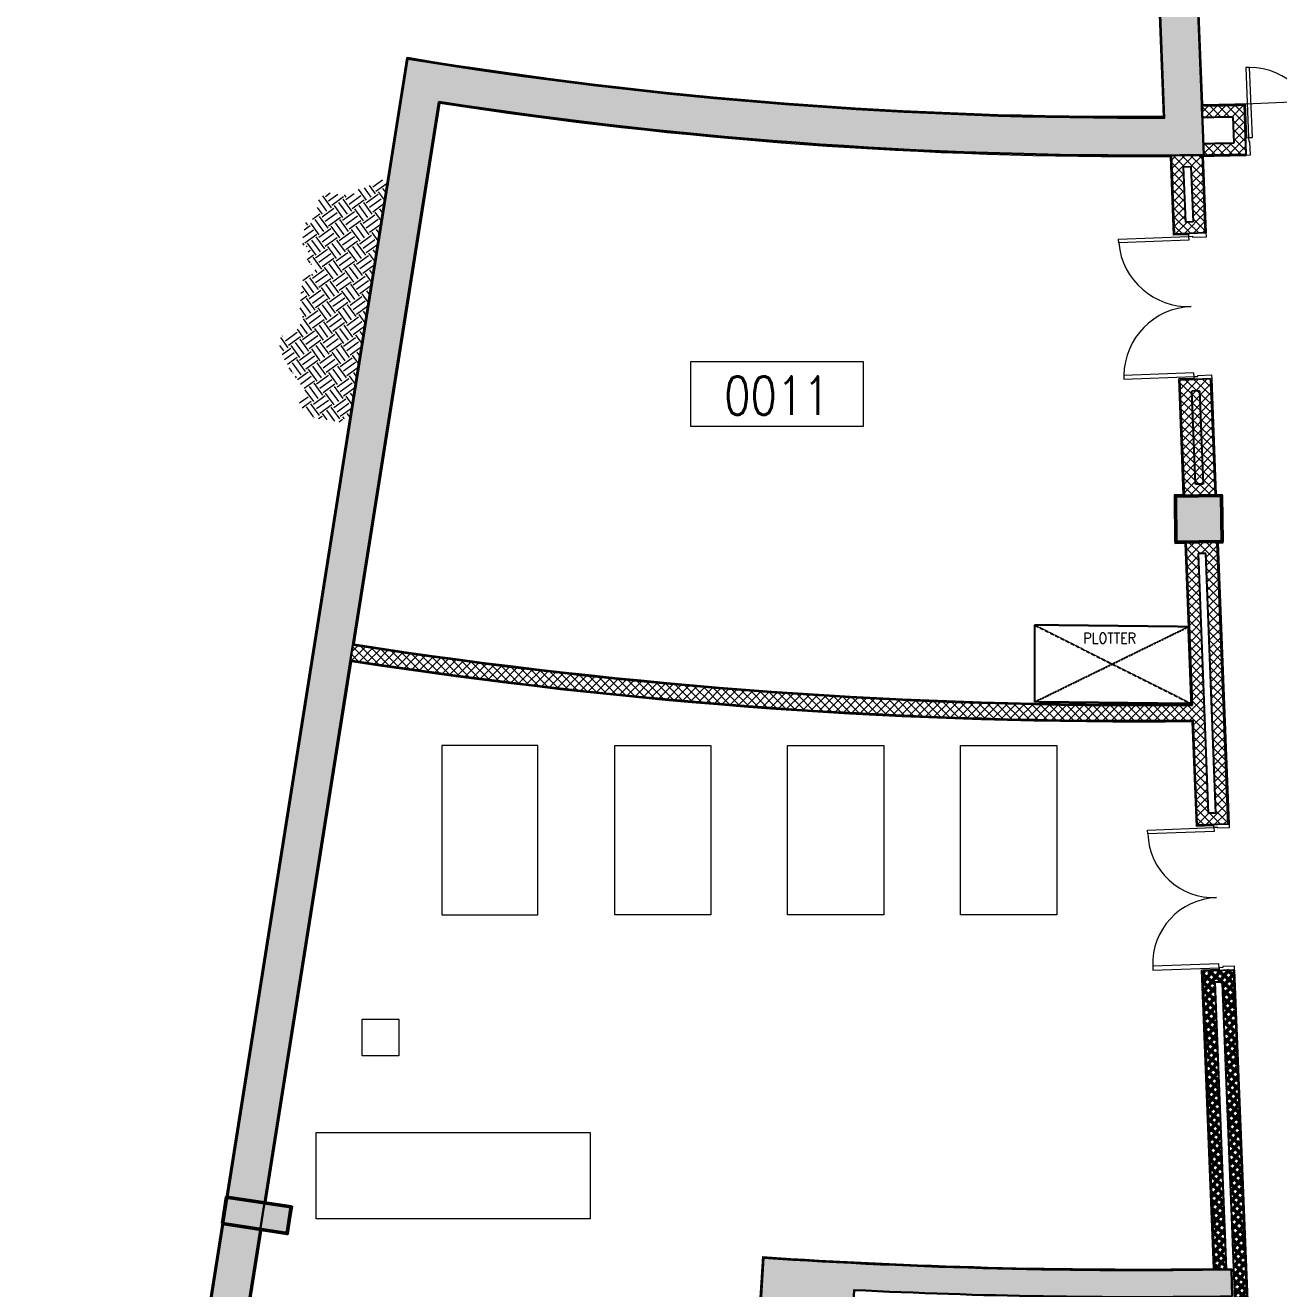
# Model space of a CAD drawing. Header units: inches. Extents: x 228171 to 360635, y 96017 to 200731.
# Drawn here: x 231240 to 247543, y 112272 to 128706 of the extents above; entities that cross this region are included whole.
import ezdxf
from ezdxf.enums import TextEntityAlignment as Align

# ---------------------------------------------------------------- set-up
doc = ezdxf.new("R2010")
doc.units = ezdxf.units.IN
doc.header["$MEASUREMENT"] = 0
doc.linetypes.add('HIDDEN', pattern=[0.375, 0.25, -0.125])
for name, color, linetype, lineweight in [('COLUMN - Lower Floor$0$A-G250-M-Walls-Concrete', 251, 'Continuous', 30), ('COLUMN - Lower Floor$0$A-G26-M-Columns-Concrete', 251, 'Continuous', 50), ('COLUMN - Lower Floor$0$A-G262-H-Columns', 251, 'Continuous', 9), ('Lower Floor$0$A-G250-M-Walls-Blockwork', 251, 'Continuous', 25), ('Lower Floor$0$A-G251-H-External-Walls', 251, 'Continuous', 5), ('Lower Floor$0$A-G252-H-Internal-Walls', 251, 'Continuous', 9), ('Lower Floor$0$A-G312-M-Wall-Finish-Plaster', 7, 'Continuous', 15), ('Lower Floor$0$A-G322-M-Door', 251, 'Continuous', 15), ('Lower Floor$0$A-G331-M-Floor-Finish-Screed', 251, 'Continuous', 5), ('Lower Floor$0$A-G52-M-Plinth', 251, 'Continuous', 9), ('Lower Floor$0$Z-Z001-S-Room-Name-Identification-250', 7, 'Continuous', 25)]:
    doc.layers.add(name, color=color, linetype=linetype, lineweight=lineweight)
doc.layers.add('Z-Z020-A-Xref', color=7, linetype='Continuous')
doc.styles.add('Annotation-RomanS', font='romans.shx', dxfattribs={"width": 0.8})
doc.styles.add('Lower Floor$0$Tag-RomanS', font='romans.shx', dxfattribs={"width": 0.8})
pattern_1 = [(45, (189220.6348981593, 257263.1440931406), (-56.1266007566822, 56.12660075668221), []), (135, (189220.6348981593, 257263.1440931406), (-56.12660075668221, -56.1266007566822), [])]
pattern_2 = [(231.382180837627, (248041.0514946274, 109588.3198616021), (62.01778348950411, -49.53973310433748), []), (321.382180837627, (248041.0514946274, 109588.3198616021), (49.53973310433748, 62.01778348950411), [])]

# ---------------------------------------------------------------- blocks, each defined once
blk = doc.blocks.new('COLUMN - Lower Floor')
at = {"layer": 'COLUMN - Lower Floor$0$A-G262-H-Columns'}
h = blk.add_hatch(color=256, dxfattribs=at)
edge = h.paths.add_edge_path()
edge.add_line((56967.98110723976, -120617.8151328499), (57346.19725481799, -130244.0203360295))
edge.add_arc((56510.4083697551, -70350.12806076411), 59899.72349636925, 261.2517205213753, 270.79948164828824, ccw=False)
edge.add_line((47400.03738402651, -129552.982852099), (42604.29626235383, -159832.124915731))
edge.add_line((42604.29626235383, -159832.124915731), (77234.85860964074, -159832.1252536912))
edge.add_line((77234.85860964074, -159832.1252536912), (77234.85860964075, -160332.1252538372))
edge.add_line((77234.85860964075, -160332.1252538372), (42018.87155367673, -160332.1249100178))
edge.add_line((42018.87155367673, -160332.1249100178), (46984.41107809922, -128980.917063726))
edge.add_arc((56404.31440017216, -71677.7807369077), 58072.23098424174, 260.6647974007526, 270.4163825827887)
edge.add_line((56826.33593288078, -129748.478247038), (56483.3929813376, -121019.9972705292))
edge.add_arc((56401.50253278647, -71725.68532677004), 49294.37996419273, 260.7158556695141, 270.0951828432764, ccw=False)
edge.add_line((48448.8047830147, -120374.3286229091), (48511.37888362606, -119979.2515370524))
edge.add_arc((56500.00000003209, -70499.999999592), 50120.00000048651, 260.8285151572122, 261.7666080395509)
edge.add_line((49322.52777513109, -120103.4100891165), (49330.10275330433, -120053.9854449634))
edge.add_arc((56499.99999995658, -70500.00000008364), 50069.99999998911, 261.7670875173932, 269.6385278529516)
edge.add_line((56184.11651787896, -120569.0035614155), (56184.22049524322, -120619.0052107152))
edge.add_line((56184.22049524322, -120619.0052107152), (56967.98110723976, -120617.8151328499))
for points in [[(57585.58231157564, -135273.5511051441), (57578.3061705756, -134673.5952252894), (56978.35029072096, -134680.8713662895), (56985.626431721, -135280.8272461441)], [(44582.86657910804, -144143.6844467423), (45423.16701183394, -144273.8861044591), (45476.7587945275, -143928.01340992), (44637.61890723991, -143797.9915747215)]]:
    blk.add_hatch(color=256, dxfattribs=at).paths.add_polyline_path(points)
h = blk.add_hatch(color=256, dxfattribs=at)
edge = h.paths.add_edge_path()
edge.add_line((57715.80495206668, -145090.0919581625), (57710.10077333701, -144740.1384436138))
edge.add_arc((56499.99999997111, -70500.00000005824), 74249.99999999996, 266.23328403576653, 270.9338281049529, ccw=False)
edge.add_line((51622.20190777932, -144589.6051128661), (51584.42771379938, -145163.362997578))
edge.add_arc((56499.99999997333, -70500.00000005809), 74825.00000000023, 266.2332840357648, 267.1561690749017)
edge.add_line((52787.64471478582, -145232.851164968), (52798.80782790532, -145008.1282580237))
edge.add_arc((56499.99999997071, -70500.0000000584), 74599.99999999978, 267.1561690749037, 270.9338281049532)
at = {"layer": 'COLUMN - Lower Floor$0$A-G250-M-Walls-Concrete'}
for points in [[(56967.98110723976, -120617.8151328499), (57346.19725481799, -130244.0203360295), (57346.19725481799, -130244.0203360295), (57346.19725481799, -130244.0203360295, -0.04168408473260529), (47400.03738402651, -129552.982852099), (42604.29626235383, -159832.124915731), (77234.85860964074, -159832.1252536912), (77234.85860964075, -160332.1252538372), (42018.87155367673, -160332.1249100178), (46984.41107809922, -128980.917063726, 0.04257501351190748), (56826.33593288078, -129748.478247038), (56483.3929813376, -121019.9972705292, -0.04094789839926046), (48448.8047830147, -120374.3286229091), (48448.8047830147, -120374.3286229091), (48511.37888362606, -119979.2515370524, 0.004093225231324766), (49322.52777513109, -120103.4100891165), (49330.10275330433, -120053.9854449634, 0.03435914902387761), (56184.11651787896, -120569.0035614155), (56184.22049524322, -120619.0052107152), (56967.98110723976, -120617.8151328499)], [(57715.80495206668, -145090.0919581625), (57710.10077333701, -144740.1384436138, -0.02051286905438926), (51622.20190777932, -144589.6051128661), (51584.42771379938, -145163.362997578, 0.004026867403477735), (52787.64471478582, -145232.851164968), (52798.80782790532, -145008.1282580237, 0.01648463997672761)]]:
    blk.add_lwpolyline(points, format="xyb", close=True, dxfattribs=at)
at = {"layer": 'COLUMN - Lower Floor$0$A-G26-M-Columns-Concrete'}
blk.add_lwpolyline([(57585.58231157564, -135273.5511051441), (57578.3061705756, -134673.5952252894), (56978.35029072096, -134680.8713662895), (56985.626431721, -135280.8272461441)], close=True, dxfattribs=at)
at = {"layer": 'COLUMN - Lower Floor$0$A-G26-M-Columns-Concrete', "elevation": -8.729717307880216e-09}
blk.add_lwpolyline([(44582.86657910804, -144143.6844467423), (45423.16701183394, -144273.8861044591), (45476.7587945275, -143928.01340992), (44637.61890723991, -143797.9915747215)], close=True, dxfattribs=at)
blk = doc.blocks.new('Lower Floor$0$Door14-Stairs')
at = {"layer": 'Lower Floor$0$A-G322-M-Door'}
for points in [[(88.06662930107268, 99.9985590428696), (88.06662930107268, 961.932135237701), (38.06662930107268, 961.932135237701), (37.97619043253508, 100.0045221338951), (88.06662930107268, 99.9985590428696)], [(1811.933781649481, 99.9985590428696), (1811.933781649481, 961.932135237701), (1861.933781649481, 961.932135237701), (1862.024220518018, 100.0045221338951), (1811.933781649481, 99.9985590428696)]]:
    blk.add_lwpolyline(points, dxfattribs=at)
for points in [[(49.98214267203002, 50.0059510460851), (37.98214275708597, 50.00452248813235), (37.97619043253508, 100.0045221338951), (-0.02380929819628363, 99.99999836723146), (-1.455191522836685e-11, -100), (49.99999964565359, -99.9940476755146)], [(1850.018268278523, 50.0059510460851), (1862.018268193468, 50.00452248813235), (1862.024220518018, 100.0045221338951), (1900.02422024875, 99.99999836723146), (1900.000410950568, -100), (1850.0004113049, -99.9940476755146)]]:
    blk.add_lwpolyline(points, close=True, dxfattribs=at)
for centre, start, end in [((88.06662930107268, 99.9985590428696), 0.0003963877606477704, 90), ((1811.933781649481, 99.9985590428696), 90, 179.9996036122394)]:
    blk.add_arc(centre, 861.9335761948313, start, end, dxfattribs=at)
blk = doc.blocks.new('Lower Floor$0$tag-roomname')
at = {"linetype": 'Continuous', "lineweight": 15}
blk.add_lwpolyline([(-4.480379180775458, 3.381071274340343), (4.480379180775799, 3.381071274340343), (4.480379180775799, -4.547473508864641e-13), (-4.480379180775458, -4.547473508864641e-13)], close=True, dxfattribs=at)
at = {"lineweight": 25, "ltscale": 0.01, "style": 'Lower Floor$0$Tag-RomanS', "width": 0.8}
blk.add_attdef('ROOM_NO_2', text='', height=2, dxfattribs=at).set_placement((-6.622258297284134e-12, 1.611682818592612), align=Align.MIDDLE_CENTER)
at = {"linetype": 'ByBlock', "lineweight": 35, "ltscale": 0.01, "style": 'Lower Floor$0$Tag-RomanS', "width": 0.8, "flags": 1}
for tag, p in [('ROOM_NAME_1', (-5.911715561524034e-12, -2.2875250534305)), ('ROOM_NAME_2', (-5.911715561524034e-12, -5.744039249906791))]:
    blk.add_attdef(tag, text='', height=2.499999, dxfattribs=at).set_placement(p, align=Align.MIDDLE_CENTER)
blk = doc.blocks.new('Lower Floor$0$d1900-230')
at = {"layer": 'Lower Floor$0$A-G322-M-Door'}
for points in [[(88, 230), (88.15891925520555, 1141.91894414062), (38.15891925520555, 1141.91894414062), (38, 230)], [(1811.999999999993, 230), (1811.841080744787, 1141.91894414062), (1861.841080744787, 1141.91894414062), (1861.999999999993, 230)]]:
    blk.add_lwpolyline(points, close=True, dxfattribs=at)
for points in [[(50, 180), (50, 0), (0, 0), (0, 230), (38, 230), (38, 180), (50, 180)], [(1850, 180), (1850, 0), (1900, 0), (1900, 230), (1862, 230), (1862, 180), (1850, 180)]]:
    blk.add_lwpolyline(points, dxfattribs=at)
for centre, start, end in [((37.67207797850278, 230.9884894573916), 359.9379211680512, 86.82771995228006), ((1862.32792202149, 230.9884894573916), 93.17228004771994, 180.0620788319488)]:
    blk.add_arc(centre, 912.3284575258356, start, end, dxfattribs=at)

msp = doc.modelspace()

# ---------------------------------------------------------------- hatches: boundary and pattern name
at = {"layer": 'Lower Floor$0$A-G251-H-External-Walls'}
h = msp.add_hatch(dxfattribs=at)
h.set_pattern_fill('EARTH', color=256, scale=30, angle=396.0000071024297, style=0)
h.set_pattern_definition([(126.0000071024296, (279350.7908318753, 186886.0944483537), (42.14461388188363, 266.090833214425), [190.4999999999999, -190.4999999999999]), (126.0000071024296, (279408.5849782059, 186928.0843644786), (42.14461388188363, 266.090833214425), [190.4999999999999, -190.4999999999999]), (126.0000071024296, (279466.3791245365, 186970.0742806035), (42.14461388188363, 266.090833214425), [190.4999999999999, -190.4999999999999]), (36.00000710242967, (279471.6472012717, 187003.3356347553), (266.0908332144249, -42.14461388188361), [190.4999999999999, -190.4999999999999]), (36.00000710242967, (279429.6572851468, 187061.1297810859), (266.0908332144249, -42.14461388188361), [190.4999999999999, -190.4999999999999]), (36.00000710242967, (279387.667369022, 187118.9239274163), (266.0908332144249, -42.14461388188361), [190.4999999999999, -190.4999999999999])])
h.paths.add_polyline_path([(234925.9360196094, 125798.5223247927), (234916.27637216, 125800.0522614203), (234917.8048940212, 125809.702976379), (234908.1417668712, 125811.2334641365), (234900.0109043676, 125822.4157767752), (234891.8765621634, 125833.5986405438), (234882.2169147141, 125835.1285771714), (234874.0823094252, 125846.3097798876), (234854.7595348258, 125849.3702042727), (234856.2883197716, 125859.0225802838), (234846.6286723222, 125860.5525169114), (234849.6859791292, 125879.8556078812), (234841.5516369249, 125891.0384716499), (234881.2979408384, 126141.9869595196), (234948.9293917865, 126131.2751986068), (234960.1178241817, 126139.3976379904), (234963.1751309886, 126158.7007289602), (234972.8382581386, 126157.1702412027), (234978.9531348371, 126195.7780841948), (234990.1415672323, 126203.9005235784), (235001.3332162435, 126212.0207507795), (235010.9928636928, 126210.490814152), (235022.1847757886, 126218.6127024056), (235033.3732081838, 126226.7351417892), (235034.9017300449, 126236.3858567477), (235046.0936421407, 126244.5077450015), (235055.7532895901, 126242.9778083739), (235063.3966881497, 126291.2363663245), (235053.7370407004, 126292.766302952), (235055.2658256461, 126302.4186789632), (235045.6026984961, 126303.9491667207), (235047.1314834419, 126313.6015427318), (235037.4718359926, 126315.1314793594), (235063.4598646478, 126479.2135662865), (235073.1195120972, 126477.6836296589), (235074.6480339583, 126487.3343446176), (235093.9708085577, 126484.2739202326), (235095.4995935035, 126493.9262962437), (235114.8223681029, 126490.8658718586), (235117.8796749098, 126510.1689628284), (235137.2024495091, 126507.1085384433), (235138.731234455, 126516.7609144545), (235158.0540090544, 126513.7004900694), (235169.2459211501, 126521.8223783229), (235190.0972176107, 126528.4126688966), (235392.9880907539, 126496.2779372883), (235394.5168756997, 126505.9303132994), (235442.8220723483, 126498.2795279016), (235454.0139844437, 126506.4014161552), (235473.336759043, 126503.3409917702), (235484.5251914386, 126511.4634311537), (235495.7168404493, 126519.5836583549), (235524.6992624986, 126514.9932973422), (235535.8911745939, 126523.1151855959), (235564.8735966431, 126518.5248245832), (235574.0457801485, 126576.4357585449), (235622.3544564973, 126568.7844220171), (235623.8832414431, 126578.4367980283), (235635.0714107536, 126586.5575763594), (235655.926449999, 126593.1489768556), (235678.3067944899, 126609.3933044927), (235697.6295690893, 126606.3328801077), (235720.0096504956, 126622.5755466924), (235752.0493793517, 126637.2882766495), (235782.5640660465, 126642.3497405181), (235814.6037949026, 126657.0624704752), (235827.3244919437, 126674.83673474), (235848.1757884042, 126681.4270253136), (235859.3642207998, 126689.5494646972), (235860.8930057456, 126699.2018407083), (235952.4721169554, 126687.5371632673), (235461.319388282, 123586.5183907493), (235408.8246327252, 123594.8327365577), (235407.2958477794, 123585.1803605466), (235387.97307318, 123588.2407849316), (235376.7849038691, 123580.1200066006), (235375.2561189233, 123570.4676305894), (235365.5929917737, 123571.9981183469), (235362.5354218821, 123552.6933663246), (235352.8757744323, 123554.2233029522), (235351.3472525712, 123544.5725879935), (234993.8741826324, 123601.1907146827), (234995.4027044936, 123610.8414296413), (234985.739577344, 123612.3719173988), (234977.6087148399, 123623.5542300375), (234967.9455876904, 123625.084717795), (234959.8147251864, 123636.2670304338), (234951.6803829827, 123647.4498942024), (234932.3576083833, 123650.5103185874), (234924.2264827946, 123661.6909701738), (234925.7552677404, 123671.3433461849), (234906.432493141, 123674.4037705699), (234907.9612780868, 123684.0561465811), (234888.6385034874, 123687.1165709662), (234890.1670253485, 123696.7672859249), (234870.8442507492, 123699.82771031), (234862.7099085454, 123711.0105740786), (234853.0502610956, 123712.5405107062), (234844.9159188918, 123723.7233744748), (234836.7847933032, 123734.9040260611), (234827.1216661536, 123736.4345138186), (234818.9908036496, 123747.6168264573), (234809.3276765, 123749.1473142148), (234810.8564614458, 123758.7996902259), (234801.196813996, 123760.3296268535), (234810.3689975014, 123818.2405608153), (234820.0286449513, 123816.7106241876), (234821.557429897, 123826.3630001987), (234831.2205570466, 123824.8325124413), (234842.4087263576, 123832.9532907724), (234853.6006384529, 123841.075179026), (234863.2602859027, 123839.5452423984), (234864.7890708485, 123849.1976184096), (234875.9807198592, 123857.3178456108), (234887.1691522548, 123865.4402849943), (234894.8128138992, 123913.7005039975), (234885.1531664493, 123915.2304406251), (234888.2104732563, 123934.533531595), (234880.0761310525, 123945.7163953636), (234871.9450054638, 123956.8970469499), (234873.4737904097, 123966.549422961), (234863.8106632601, 123968.0799107185), (234866.867970067, 123987.3830016884), (234858.737107563, 123998.5653143271), (234849.0739804134, 124000.0958020845), (234850.6027653592, 124009.7481780957), (234844.0004247164, 124030.5812056931), (234824.677650117, 124033.6416300782), (234816.5433079132, 124044.8244938468), (234818.0718297744, 124054.4752088055), (234801.8066250666, 124076.8403852129), (234792.1434979165, 124078.3708729704), (234793.6722828624, 124088.0232489815), (234785.5411572741, 124099.2039005678), (234766.2183826748, 124102.2643249528), (234767.7471676206, 124111.916700964), (234759.6128254163, 124123.0995647327), (234751.4816998281, 124134.2802163187), (234753.0104847739, 124143.9325923298), (234744.8761425697, 124155.1154560987), (234736.7450169814, 124166.2961076847), (234728.6106747773, 124177.4789714534), (234718.9510273279, 124179.0089080809), (234720.4798122737, 124188.6612840921), (234712.3452069848, 124199.8424868083), (234702.6855595354, 124201.3724234359), (234694.5512173312, 124212.5552872045), (234696.080002277, 124222.2076632156), (234686.4203548277, 124223.7375998432), (234678.2860126234, 124234.9204636119), (234671.683671981, 124255.7534912092), (234673.2124569268, 124265.4058672205), (234665.0778516379, 124276.5870699366), (234656.9469891344, 124287.7693825753), (234647.2838619844, 124289.2998703329), (234650.3411687913, 124308.6029613027), (234642.2103062877, 124319.7852739413), (234624.4163166341, 124332.4980743376), (234625.9448384953, 124342.1487892963), (234617.8104962911, 124353.331653065), (234609.6796337875, 124364.5139657036), (234601.5452915833, 124375.6968294723), (234593.4141659951, 124386.8774810586), (234594.9429509408, 124396.5298570697), (234586.8086087366, 124407.7127208384), (234578.6774831484, 124418.8933724246), (234580.2062680942, 124428.5457484357), (234572.07192589, 124439.7286122044), (234563.9408003018, 124450.9092637906), (234566.9983701934, 124470.2140158129), (234558.8637649045, 124481.3952185291), (234552.2616873467, 124502.2299071789), (234555.3189941536, 124521.5329981486), (234545.6558670036, 124523.0634859061), (234567.0578039061, 124658.1901058522), (234576.7209310562, 124656.6596180947), (234578.2497160019, 124666.3119941058), (234587.9093634513, 124664.7820574783), (234608.7606599118, 124671.3723480519), (234610.2894448576, 124681.024724063), (234629.612219457, 124677.9642996779), (234631.1410044028, 124687.6166756891), (234640.8041315528, 124686.0861879316), (234642.3326534139, 124695.7369028902), (234651.9923008633, 124694.2069662627), (234663.1842129591, 124702.3288545162), (234664.7129979049, 124711.9812305274), (234684.0357725043, 124708.9208061423), (234685.5642943654, 124718.571521101), (234714.5467164141, 124713.9811600884), (234716.0755013599, 124723.6335360995), (234754.7210505587, 124717.5126873293), (234757.7786204503, 124736.8174393516), (234767.4417476003, 124735.2869515941), (234768.9702694614, 124744.9376665528), (234778.6299169108, 124743.4077299252), (234781.6874868024, 124762.7124819475), (234791.3506139524, 124761.1819941899), (234795.9367057051, 124790.1374611709), (234805.5963531545, 124788.6075245433), (234807.1248750156, 124798.2582395021), (234818.3167871114, 124806.3801277556), (234819.8455720572, 124816.0325037668), (234831.0337413677, 124824.1532820977), (234840.6968685177, 124822.6227943402), (234851.397836969, 124890.1861043132), (234844.7922797106, 124911.021344093), (234846.3208015717, 124920.6720590517), (234839.7187240139, 124941.5067477015), (234833.1129036708, 124962.3403264289), (234834.6416886166, 124971.9927024401), (234826.5105630284, 124983.1733540263), (234818.3762208242, 124994.3562177949), (234808.7165733748, 124995.8861544224), (234827.0609403858, 125111.7080223463), (234818.9265981815, 125122.890886115), (234825.0414748801, 125161.4987291071), (234816.9106123765, 125172.6810417458), (234858.1854381511, 125433.2802445742), (234877.5082127505, 125430.2198201891), (234888.6966451456, 125438.3422595727), (234890.2254300914, 125447.9946355839), (234909.5482046908, 125444.9342111988), (234920.7398537019, 125453.0544383999), (234931.928286097, 125461.1768777835), (234952.7798456422, 125467.7688294096), (234962.4429727923, 125466.2383416521), (234973.6311421028, 125474.3591199832), (234983.2942692528, 125472.8286322257), (234984.8230541986, 125482.4810082368), (234996.0114865937, 125490.6034476204), (235005.6746137437, 125489.0729598628), (235013.3180123034, 125537.3315178133), (235003.6548851534, 125538.8620055709), (235006.712455045, 125558.1667575934), (234997.0528075956, 125559.696694221), (234988.9182023067, 125570.8778969369), (234990.4469872525, 125580.5302729481), (234971.1242126531, 125583.5906973332), (234972.6529975989, 125593.2430733443), (234953.3302229995, 125596.3034977294), (234954.8587448607, 125605.9542126881), (234946.7278823571, 125617.1365253268), (234917.7419806078, 125621.7274374694), (234919.2707655535, 125631.3798134805), (234909.6111181042, 125632.9097501081), (234911.1396399653, 125642.5604650668), (234903.0052977611, 125653.7433288355)])
at = {"layer": 'Lower Floor$0$A-G252-H-Internal-Walls'}
h = msp.add_hatch(dxfattribs=at)
h.set_pattern_fill('ANSI37', color=256, scale=25, style=0)
h.set_pattern_definition(pattern_1)
h.paths.add_polyline_path([(247095.9033542444, 127670.5529286815, -0.002343574444308738), (246541.9151709335, 127660.2421795845), (246547.8459274449, 127510.3103418812, 0.001704472025537611), (246951.7916180123, 127517.3382351671), (246965.1840712713, 127175.5432077073, -0.001695843133381934), (246560.964654183, 127168.4609754831), (246566.8555073066, 127018.5293521179, 0.002319234098917321), (247121.0424919091, 127028.9653059965)])
h = msp.add_hatch(dxfattribs=at)
h.set_pattern_fill('ANSI37', color=256, scale=25, style=0)
h.set_pattern_definition(pattern_1)
h.paths.add_polyline_path([(246546.2975131351, 127018.7814173847), (246146.1452934909, 127014.6926746047), (246184.9968654348, 125990.3320004305), (246584.717982552, 126005.787193864)])
h.paths.add_polyline_path([(246301.8840797354, 126866.2273664639), (246401.9361345408, 126867.2699578471), (246429.1448813184, 126149.884050457), (246329.1998498391, 126146.0196817057)], flags=16)
h = msp.add_hatch(dxfattribs=at)
h.set_pattern_fill('ANSI37', color=256, scale=25, style=0)
h.set_pattern_definition([(317.200090900497, (246239.6938139177, 124176.4055751367), (53.93056112747956, 58.23989355652351), []), (47.200090900497, (246239.6938139177, 124176.4055751367), (-58.23989355652351, 53.93056112747956), [])])
h.paths.add_polyline_path([(246716.0239518773, 122588.5828126176), (246657.6596559715, 124107.18761408), (246257.9548332994, 124091.8248005357), (246315.9046792941, 122583.7302487176)])
h = msp.add_hatch(dxfattribs=at)
h.set_pattern_fill('ANSI37', color=256, scale=25, style=0)
h.set_pattern_definition(pattern_1)
h.paths.add_polyline_path([(246739.4267958406, 121988.7829676513), (246340.2960413405, 121983.9423922944), (246422.5893804623, 119864.8140204676, -0.04098176537358551), (235501.8451668195, 120646.159179353), (235470.5580805261, 120448.6201323947, 0.0410023416502393), (246429.4538214987, 119664.8752078777), (246483.0477225001, 118300.6181611445), (246882.7671160549, 118315.6086047752)])
h.paths.add_polyline_path([(246726.9840127264, 118459.8718070621), (246627.042413583, 118456.1237554728), (246495.2369680998, 121835.8104530063), (246595.2703121727, 121837.023636743)], flags=16)
at = {"layer": 'Lower Floor$0$A-G252-H-Internal-Walls', "lineweight": 50}
h = msp.add_hatch(dxfattribs=at)
h.set_pattern_fill('ANSI37', color=256, scale=25, style=0)
h.set_pattern_definition(pattern_2)
h.paths.add_polyline_path([(246711.1807317591, 112519.942945201), (246861.3523183829, 112521.9071437485), (246711.2598277304, 116257.6721038282), (246739.4104664124, 116258.7345327927), (246733.5214870445, 116408.6190665109), (246555.4823199084, 116401.8997174363)])
h = msp.add_hatch(dxfattribs=at)
h.set_pattern_fill('ANSI37', color=256, scale=25, style=0)
h.set_pattern_definition(pattern_2)
h.paths.add_polyline_path([(246970.4176567474, 112273.6277632238, 0.0005029752932093478), (247120.2805588742, 112276.2929579702), (246954.1989028073, 116416.9476192291), (246733.5214870445, 116408.6190665109), (246739.4104664124, 116258.7345327927), (246810.1899337691, 116261.4058098838)])
h.paths.add_polyline_path([(247018.9681054604, 111065.2949607931), (247168.8536878402, 111065.2949607931), (247120.2805588742, 112276.2929579702, -0.0005029752932093447), (246970.4176567474, 112273.6277632238)])

# ---------------------------------------------------------------- linework, layer by layer
at = {"layer": 'Lower Floor$0$A-G250-M-Walls-Blockwork'}
for p, q in [((246547.8459274449, 127510.3103418812), (246541.9151709335, 127660.2421795845)), ((246541.9691269487, 127658.8781504766), (246547.8979435135, 127508.9953553809)), ((247121.0424919091, 127028.9653059965), (247095.762479942, 127670.5496463282)), ((246965.150590677, 127175.5425075136), (246951.6830814958, 127517.3359768059)), ((246560.964654183, 127168.4609754831), (246566.8555073066, 127018.5293521179)), ((246146.1452934909, 127014.6926746047), (246546.2975131351, 127018.7814173848)), ((246146.1452934909, 127014.6926746047), (246184.9968654348, 125990.3320004305)), ((246546.2975131351, 127018.7814173848), (246584.7178307369, 126005.7911966221)), ((246301.8840797354, 126866.2273664639), (246401.9361345408, 126867.2699578471)), ((246301.8840797354, 126866.2273664639), (246329.1998498391, 126146.0196817057)), ((246401.9361345408, 126867.2699578471), (246429.1448813184, 126149.884050457)), ((246429.1448813184, 126149.884050457), (246329.1998498391, 126146.0196817057)), ((246584.7522129816, 126005.7885173816), (246184.9968654348, 125990.3320004305)), ((246657.6596559715, 124107.18761408), (246257.9548332994, 124091.8248005357)), ((246315.9046792941, 122583.7302487176), (246257.9548332994, 124091.8248005357)), ((246657.6596559715, 124107.18761408), (246716.0239518773, 122588.5828126176)), ((246513.6422472961, 123951.6208862236), (246413.7138572733, 123947.8330822542)), ((246460.0680075789, 122735.489662636), (246413.7138572733, 123947.8330822542)), ((246513.6422472961, 123951.6208862236), (246560.0995398432, 122736.7028243995)), ((246560.0995398432, 122736.7028243995), (246460.0680075789, 122735.489662636)), ((246716.0239518773, 122588.5828126176), (246315.9046792941, 122583.7302487176)), ((246340.2960413405, 121983.9423922944), (246739.4267958406, 121988.7829676513)), ((246422.5893804623, 119864.8140204676), (246340.2960413405, 121983.9423922944)), ((246739.4267958406, 121988.7829676513), (246882.767116055, 118315.6086047752)), ((246595.2703121727, 121837.023636743), (246495.2369680998, 121835.8104530063)), ((246495.2369680998, 121835.8104530063), (246627.042413583, 118456.1237554728)), ((246726.9840127264, 118459.8718070621), (246595.2703121727, 121837.023636743)), ((235470.5580805261, 120448.6201323947), (235501.8451668195, 120646.159179353)), ((246483.0477225001, 118300.6181611445), (246429.4538214987, 119664.8752078777)), ((246726.9840127264, 118459.8718070621), (246627.042413583, 118456.1237554728)), ((246882.767116055, 118315.6086047752), (246483.0477225001, 118300.6181611445)), ((246954.1989028073, 116416.9476192291), (246555.4823199084, 116401.8997174363)), ((246711.180731759, 112519.942945201), (246555.4823199084, 116401.8997174363)), ((246954.1989028073, 116416.9476192291), (247232.4880793655, 109478.7980163051)), ((246810.1899337691, 116261.4058098838), (246711.2598277304, 116257.6721038282)), ((246711.2598277304, 116257.6721038282), (246861.3523183828, 112521.9071437485)), ((247089.42059349, 109311.8600378282), (246810.1899337691, 116261.4058098838)), ((246861.3523183828, 112521.9071437485), (246711.180731759, 112519.942945201))]:
    msp.add_line(p, q, dxfattribs=at)
for centre, radius, start, end in [((245719.0196802598, 186761.5724125889), 59107.05873497017, 270.7977044172632, 271.3346745381643), ((245719.0196802598, 186761.5724125889), 59257.05873497017, 270.8014200417778, 271.1919509096526), ((245719.0196802598, 186761.5724125889), 59599.05873497017, 270.8094338944495, 271.1980599449088), ((245719.0196802598, 186761.5724125889), 59749.05873497017, 270.8130512174049, 271.3445795673163), ((245720.6316476981, 186763.1313336719), 66901.99999997586, 261.2141012371314, 270.6011771459245), ((245720.6316476976, 186763.1313336666), 67101.99999997058, 261.2134631188485, 270.6052468518695)]:
    msp.add_arc(centre, radius, start, end, dxfattribs=at)
at = {"layer": 'Lower Floor$0$A-G312-M-Wall-Finish-Plaster'}
for p, q in [((246062.5988456731, 127499.1179407579), (245454.2505665649, 142982.5535560662)), ((246556.0567982737, 127675.4422769959), (245955.4696192157, 142961.345496702)), ((236217.5052150252, 128265.0047567924), (231254.6934147604, 96931.01909685023)), ((236633.1512303365, 127693.0634086724), (235519.0160569701, 120658.6851266596)), ((247127.5659817753, 127244.3870385996), (247110.1696232599, 127685.8912284227)), ((247127.5659817753, 127244.3870385996), (247112.5774828047, 127243.7997486867)), ((246131.7090204592, 126999.5450926038), (246170.5765669947, 125974.7632322962)), ((246561.9105333138, 127003.4578883939), (246599.7054895457, 126006.3593026426)), ((247121.042491909, 127028.9653059965), (247121.6298541345, 127013.9749615021)), ((246370.4560237324, 125982.4915597099), (246170.5765669947, 125974.7632322962)), ((246370.4347623272, 125983.0418779376), (246369.8771247934, 125997.4754535493)), ((246584.7520621518, 126005.7924941612), (246599.7054895457, 126006.3593026426)), ((246442.2418903766, 124113.9190222465), (246242.389506472, 124106.2376165287)), ((246300.3117158644, 122598.5422435624), (246242.389506472, 124106.2376165287)), ((246442.2418903766, 124113.9190222465), (246442.817753719, 124098.9300802735)), ((246657.6596559863, 124107.1876136945), (246672.6483596166, 124107.7557593188)), ((246672.6483596166, 124107.7557593188), (246730.4411907778, 122603.7192185636)), ((246730.4411907778, 122603.7192185636), (246813.7580622062, 122604.7296683725)), ((246821.3980102563, 121974.7759945251), (246813.7580622062, 122604.7296683725)), ((246298.8413564894, 122598.484864913), (246183.8043883589, 122597.0897203225)), ((246183.8043883589, 122597.0897203225), (246191.4443364089, 121967.1360464751)), ((246191.4443364089, 121967.1360464751), (246325.8803409982, 121968.7664585733)), ((246406.9948806765, 119879.652996274), (246325.8803409982, 121968.7664585733)), ((246755.0162311383, 121973.9709300181), (246821.3980102563, 121974.7759945251)), ((246755.0162311383, 121973.9709300181), (246897.7565962246, 118316.1707465205)), ((235483.0358767766, 120431.5150272079), (234369.5301635125, 113401.1110030579)), ((246415.0374693641, 119649.7236601557), (246468.6470473593, 118285.0675564825)), ((246698.4603134468, 118293.6861095635), (246468.6470473593, 118285.0675564825)), ((246698.4603134468, 118293.6861095635), (246697.8981812727, 118308.6753345164)), ((246882.767116055, 118315.6086047752), (246897.7565962246, 118316.1707465205)), ((246768.764844853, 116424.9598596925), (246539.8918076264, 116416.3219972737)), ((246695.5829490383, 112534.546495539), (246539.8918076264, 116416.3219972737)), ((246768.764844853, 116424.9598596925), (246769.3305548198, 116409.9705310807)), ((246969.1882714642, 116417.5133307059), (246955.1981941775, 116416.985333331)), ((246969.1882714642, 116417.5133307059), (247246.851607509, 109495.4982843325)), ((234310.0847786836, 113025.7873134352), (231842.4939018006, 97446.01917740962)), ((240828.854722259, 112689.493503207), (240789.1016328616, 112085.6778798876))]:
    msp.add_line(p, q, dxfattribs=at)
msp.add_lwpolyline([(234369.4804258508, 113401.1187097372), (234714.5135988539, 113347.657008014), (234656.3282347866, 112972.1380825144), (234310.1345163452, 113025.7796067559)], dxfattribs=at)
for centre, radius, start, end in [((245720.631647698, 186763.1313336721), 59265, 260.7728039325467, 270.3306063596087), ((245720.631647698, 186763.1313336721), 59765, 261.2540484127301, 270.3940966149377), ((245719.0196802598, 186761.5724125889), 59092.05873497017, 270.8116200238464, 271.3489864217964), ((245719.0196802598, 186761.5724125889), 59764.05873497017, 270.8081059206815, 271.3448052925011), ((245720.631647698, 186763.1313336721), 66886.99999997599, 261.2269984296942, 270.5879529158334), ((245720.631647698, 186763.1313336721), 67116.99999997597, 261.2262205599292, 270.5928040984438), ((245720.6348981299, 186763.1440930693), 74234.99999998692, 266.2217067919315, 270.7525023852463)]:
    msp.add_arc(centre, radius, start, end, dxfattribs=at)
at = {"layer": 'Lower Floor$0$A-G331-M-Floor-Finish-Screed'}
msp.add_line((247110.1696232599, 127685.8912284226), (248978.4371695706, 127759.0950019689), dxfattribs=at)
at = {"layer": 'Lower Floor$0$A-G52-M-Plinth'}
for points in [[(237906.3153916591, 119336.7850640823), (236656.5153916591, 119336.7850640823), (236656.5153916591, 117136.7089140823), (237906.3153916591, 117136.7089140823)], [(238906.1413916592, 119336.7850640823), (240155.9413916592, 119336.7850640823), (240155.9413916592, 117136.7089140823), (238906.1413916592, 117136.7089140823)], [(241155.7673916592, 119336.7850640823), (242405.5673916592, 119336.7850640823), (242405.5673916592, 117136.7089140823), (241155.7673916592, 117136.7089140823)], [(243405.3933916593, 119336.7850640823), (244655.1933916593, 119336.7850640823), (244655.1933916593, 117136.7089140823), (243405.3933916593, 117136.7089140823)], [(235623.3672508478, 115777.5484484341), (236098.3672508478, 115777.5484484341), (236098.3672508478, 115302.5484484341), (235623.3672508478, 115302.5484484341)], [(235023.3672508478, 114302.5484484341), (238588.3672508478, 114302.5484484341), (238588.3672508478, 113182.5484484342), (235023.3672508478, 113182.5484484342)]]:
    msp.add_lwpolyline(points, close=True, dxfattribs=at)
at = {"layer": 'Z-Z020-A-Xref', "color": 251, "linetype": 'HIDDEN'}
for p, q in [((246368.070612468, 120882.1515994486), (244368.070612468, 120904.6112890534)), ((244368.070612468, 120904.6112890534), (244368.070612468, 119904.5482363341)), ((244368.070612468, 120904.6112890534), (246406.9172530088, 119881.6523049848)), ((244368.070612468, 119904.5482363341), (246368.070612468, 120882.1515994486)), ((246406.9172530087, 119881.6523049848), (246368.070612468, 120882.1515994486)), ((246406.9172530087, 119881.6523049849), (244368.070612468, 119904.5482363341))]:
    msp.add_line(p, q, dxfattribs=at)

# ---------------------------------------------------------------- block references
at = {"rotation": 92.20017715588004}
msp.add_blockref('Lower Floor$0$d1900-230', (246672.6481971929, 124107.7599869887), dxfattribs=at)
at = {"layer": 'Lower Floor$0$A-G322-M-Door'}
for name, p, rotation in [('Lower Floor$0$d1900-230', (247121.6298541345, 127013.9749615021), 2.255608295678388), ('Lower Floor$0$Door14-Stairs', (246869.2589637529, 116413.7538270567), 92.15454461511551)]:
    msp.add_blockref(name, p, dxfattribs=dict(at, rotation=rotation))
at = {"layer": 'Lower Floor$0$Z-Z001-S-Room-Name-Identification-250', "xscale": 250, "yscale": 250, "zscale": 250}
msp.add_blockref('Lower Floor$0$tag-roomname', (241015.9619678839, 123486.5310682487), dxfattribs=at).add_auto_attribs({'ROOM_NO_2': '0011'})
at = {"layer": 'Z-Z020-A-Xref'}
msp.add_blockref('COLUMN - Lower Floor', (189220.6348981593, 257263.1440931406), dxfattribs=at)

# ---------------------------------------------------------------- texts
at = {"layer": 'Z-Z020-A-Xref', "color": 251, "style": 'Annotation-RomanS', "width": 0.9}
msp.add_text('PLOTTER', height=135, dxfattribs=at).set_placement((245000.8992577394, 120666.8668370188))

doc.saveas('drawing.dxf')
